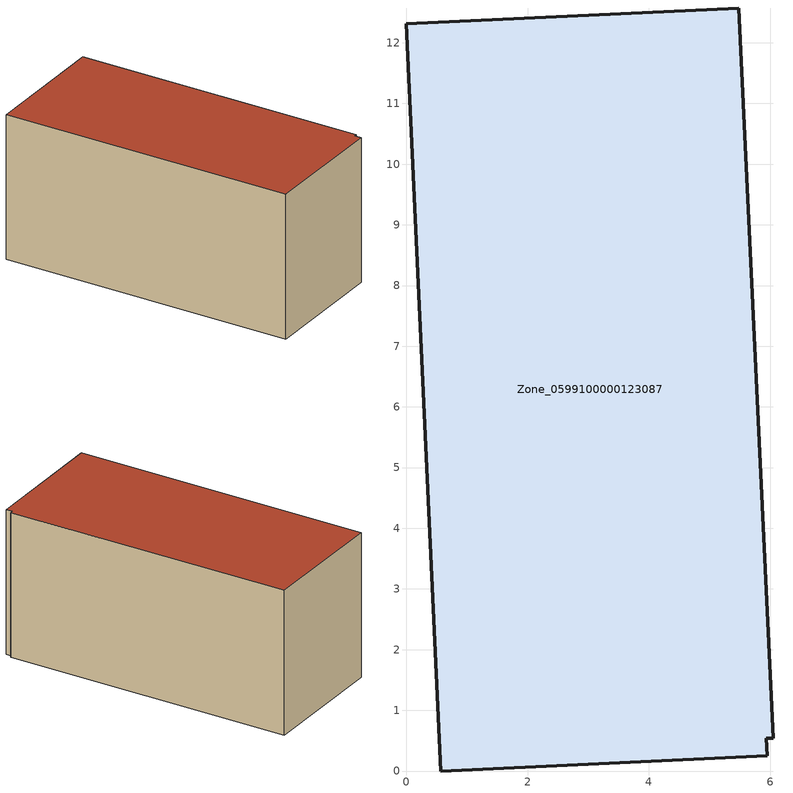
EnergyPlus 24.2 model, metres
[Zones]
Zone_0599100000123087
 floor ground (C_G): 0,12.31 5.48,12.57 6.05,0.54 5.93,0.54 5.95,0.25 0.57,0 z0
 wall outside (C_F): 5.48,12.57 0,12.31 0.57,0 5.95,0.25 5.93,0.54 6.05,0.54 5.48,12.57 z0:6.12
 roof outside (C_R): 0.57,0 5.95,0.25 5.93,0.54 6.05,0.54 5.48,12.57 0,12.31 z6.12
[BUILDING]
Pand.0599100000123087: North Axis=0; Terrain=City; Loads Convergence Tolerance Value=0.04; Temperature Convergence Tolerance Value=0.4; Solar Distribution=FullExterior; Maximum Number of Warmup Days=25; Minimum Number of Warmup Days=1
[Site:Location]
Rotterdam.The.Hague.AP_ZH_NLD Design_Conditions: Latitude=51.96; Longitude=4.45; Time Zone=1; Elevation=-4.5
[SITE:GROUNDTEMPERATURE:BUILDINGSURFACE]
18, 18, 18, 18, 18, 18, 18, 18, 18, 18, 18, 18
[MATERIAL] Thermal Absorptance=0.9; Solar Absorptance=0.7; Visible Absorptance=0.7
Name | Roughness | Thickness | Conductivity | Density | Specific Heat
G.TC.1946 | MediumSmooth | 0.15 | 1 | 540 | 1210
F.TC.1946 | Rough | 0.3 | 0.857143 | 1920 | 840
R.TC.1946 | MediumRough | 0.2 | 0.909091 | 1500 | 1000
[CONSTRUCTION]
C_G: G.TC.1946
C_F: F.TC.1946
C_R: R.TC.1946
[ZONE]
Zone_0599100000123087: Type=1; Multiplier=1; Ceiling Height=Autocalculate; Volume=Autocalculate; Floor Area=autocalculate; Part of Total Floor Area=Yes
[ZONEINFILTRATION:DESIGNFLOWRATE]
Infil_Zone_0599100000123087: Zone or ZoneList or Space or SpaceList=Zone_0599100000123087; Schedule=AlwaysOn; Design Flow Rate Calculation Method=Flow/Area; Flow Rate per Floor Area=0.003; Constant Term Coefficient=1; Temperature Term Coefficient=0; Velocity Term Coefficient=0; Velocity Squared Term Coefficient=0
[HVACTEMPLATE:ZONE:IDEALLOADSAIRSYSTEM]
Zone_0599100000123087: Maximum Heating Supply Air Temperature=50; Minimum Cooling Supply Air Temperature=13; Maximum Heating Supply Air Humidity Ratio=0.0156; Minimum Cooling Supply Air Humidity Ratio=0.0077; Heating Limit=NoLimit; Cooling Limit=NoLimit; Dehumidification Control Type=ConstantSensibleHeatRatio; Cooling Sensible Heat Ratio=0.7; Dehumidification Setpoint=60; Humidification Control Type=None; Humidification Setpoint=30; Outdoor Air Method=None; Outdoor Air Flow Rate per Person=0.00944; Outdoor Air Flow Rate per Zone Floor Area=0; Outdoor Air Flow Rate per Zone=0; Demand Controlled Ventilation Type=None; Outdoor Air Economizer Type=NoEconomizer; Heat Recovery Type=None; Sensible Heat Recovery Effectiveness=0.7; Latent Heat Recovery Effectiveness=0.65
[ZONECONTROL:THERMOSTAT]
ThermostatControl_Zone_0599100000123087: Zone or ZoneList=Zone_0599100000123087; Control Type Schedule=DualSetpointControlType; Control 1=Thermostat_Zone_0599100000123087; Temperature Difference Between Cutout And Setpoint=0
[THERMOSTATSETPOINT:DUALSETPOINT]
Thermostat_Zone_0599100000123087: Heating Setpoint Temperature Schedule=HeatingSetpoint_Zone_0599100000123087; Cooling Setpoint Temperature Schedule=CoolingSetpoint_Zone_0599100000123087
[SCHEDULE:COMPACT]
HeatingSetpoint_Zone_0599100000123087: Through: 12/31, For: AllDays, Until: 24:00, 21
CoolingSetpoint_Zone_0599100000123087: Through: 12/31, For: AllDays, Until: 24:00, 24
DualSetpointControlType: Through: 12/31, For: AllDays, Until: 24:00, 4
AlwaysOn: Through: 12/31, For: AllDays, Until: 24:00, 1
